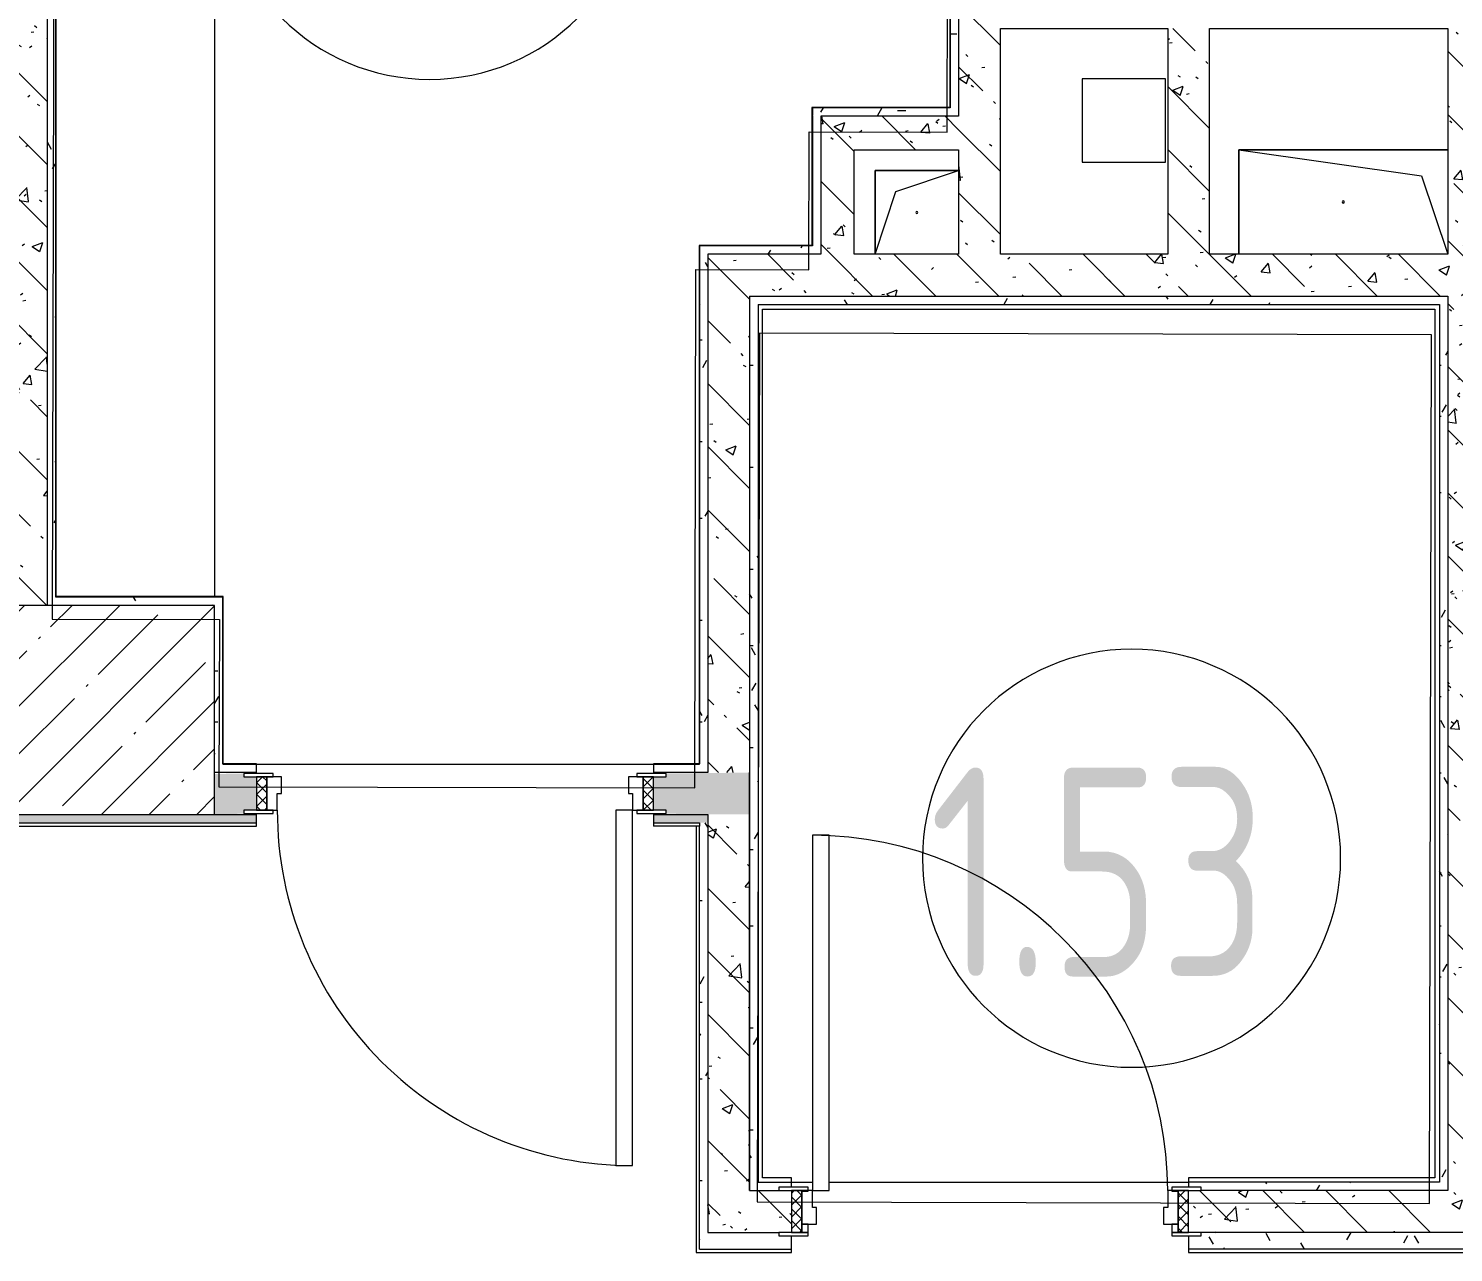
# Model space of a CAD drawing. Header units: millimetres. Extents: x -1113 to 415037, y -3642 to 354837.
# Drawn here: x 80770 to 84178, y 21516 to 24444 of the extents above; entities that cross this region are included whole.
import ezdxf

# ---------------------------------------------------------------- set-up
doc = ezdxf.new("R2010")
doc.units = ezdxf.units.MM
for name, color, linetype, lineweight in [('A-AREA-BNDY', 7, 'Continuous', 5), ('A-AREA-IDEN', 7, 'Continuous', 9), ('A-DOOR-2', 7, 'Continuous', 5), ('A-DOOR-FRAM-2', 7, 'Continuous', 5), ('A-FLOR', 7, 'Continuous', 9), ('A-GENM', 7, 'Continuous', 9), ('A-WALL', 7, 'Continuous', 5), ('I-WALL', 7, 'Continuous', 5), ('S-COLS', 7, 'Continuous', 9), ('S-COLS-1', 7, 'Continuous', 5)]:
    doc.layers.add(name, color=color, linetype=linetype, lineweight=lineweight)
for name, color, linetype, lineweight, true_color in [('A-DOOR-1', 7, 'Continuous', 5, 0xc0c0c0), ('A-DOOR-FRAM-1', 7, 'Continuous', 5, 0xc0c0c0), ('A-WALL-1', 9, 'Continuous', 5, 0x808080), ('A-WALL-FNSH-1', 9, 'Continuous', 5, 0x808080)]:
    doc.layers.add(name, color=color, linetype=linetype, lineweight=lineweight, true_color=true_color)
doc.styles.add('СПДС', font='ГОСТ тип А.ttf', dxfattribs={"width": 0.9})
pattern_1 = [(135, (1826.41, 114.685), (-14.14214, -14.14214), []), (225, (1826.41, 114.685), (14.14214, -14.14214), [])]
pattern_2 = [(45, (-296.384, 114.685), (-14.1421, 14.1421), []), (135, (-296.384, 114.685), (-14.1421, -14.1421), [])]
pattern_3 = [(135, (64.7, -136.06), (-150.8683, -150.8683), [213.36, -35.56, 7.112, -35.56]), (135, (64.7, 14.71), (-150.8683, -150.8683), []), (50, (64.7, -136.06), (255.05767, -22.3145), [26.67, -293.37]), (355, (64.7, -136.06), (-49.3404, 267.47914), [21.336, -234.696]), (100.451, (85.96, -137.92), (205.7195, 245.16356), [22.666, -249.326]), (46.184, (64.7, -64.94), (379.511, -58.86), [40.005, -440.055]), (96.636, (96.33, -69.85), (332.3634, 346.3991), [33.999, -373.989]), (351.184, (64.7, -64.94), (332.3669, 346.3953), [32.004, -352.044]), (21, (100.26, -82.72), (212.26017, -143.1711), [26.67, -293.37]), (326, (100.26, -82.72), (86.5224, 257.8632), [21.336, -234.696]), (71.451, (117.95, -94.65), (298.78395, 114.6901), [22.666, -249.326]), (37.5, (64.7, -136.06), (4.32385, 118.37751), [6.706, -225.146, 6.706, -231.546, -235.585]), (37.5, (64.7, -136.06), (4.32385, 118.37751), [-470.103, 6.706, -228.879]), (7.5, (64.7, -136.06), (93.54758, 140.2533), [6.706, -129.134, 6.706, -219.812, -89.789]), (7.5, (64.7, -136.06), (93.54758, 140.2533), [-362.356, 6.706, -83.083]), (327.5, (-14.6, -136.06), (189.82734, -8.02019), [6.706, -82.194, 6.706, -270.662, -368.046]), (327.5, (-14.6, -136.06), (189.82734, -8.02019), [-366.268, 6.706, -361.34]), (317.5, (-50.16, -136.06), (207.38114, 35.59764), [6.706, -108.864, 6.706, -177.495, -261.366]), (317.5, (-50.16, -136.06), (207.38114, 35.59764), [-299.771, 6.706, -254.66])]
pattern_4 = [(0, (64.7, -136.06), (243.84, 60.96), [20.117, -162.763, 20.117, -162.763, -975.36]), (0, (64.7, -136.06), (243.84, 60.96), [-365.76, 20.117, -345.643, 20.117, -162.763, -426.72]), (0, (64.7, -136.06), (243.84, 60.96), [-914.4, 20.117, -101.803, 20.117, -284.683]), (120, (156.14, -105.58), (-174.71291, 180.691634), [20.117, -162.763, 20.117, -162.763, -975.36]), (120, (156.14, -105.58), (-174.71291, 180.691634), [-365.76, 20.117, -345.643, 20.117, -162.763, -426.72]), (120, (156.14, -105.58), (-174.71291, 180.691634), [-914.4, 20.117, -101.803, 20.117, -284.683]), (240, (186.62, 16.34), (-69.12709, -241.651634), [20.117, -162.763, 20.117, -162.763, -975.36]), (240, (186.62, 16.34), (-69.12709, -241.651634), [-365.76, 20.117, -345.643, 20.117, -162.763, -426.72]), (240, (186.62, 16.34), (-69.12709, -241.651634), [-914.4, 20.117, -101.803, 20.117, -284.683])]

# ---------------------------------------------------------------- blocks, each defined once
blk = doc.blocks.new('110_Дверь_СКБ_1Ст_Внутренняя1 - Д-9_ ДОО_Дв_950x2100h_Цеха_ ПУИ_ Помещение персонала_ Моечные_ Тамбур-18976848-Объем проектирования 1 этажа')
at = {"layer": 'A-DOOR-2'}
h = blk.add_hatch(dxfattribs=at)
h.set_pattern_fill('FP_48', color=256, style=0, pattern_type=2)
h.set_pattern_definition(pattern_1)
h.paths.add_polyline_path([(462.5, 40), (462.5, -40), (487.5, -40), (487.5, 40)])
at = {"layer": 'A-DOOR-FRAM-2'}
h = blk.add_hatch(dxfattribs=at)
h.set_pattern_fill('FP_49', color=256, style=0, pattern_type=2)
h.set_pattern_definition(pattern_2)
h.paths.add_polyline_path([(-462.5, 40), (-462.2, -40), (-437.5, -40), (-437.5, 40), (-462.2, 40)])
at = {"layer": 'A-DOOR-1'}
for p, q in [((-412.5, 890), (-412.5, 40)), ((-372.5, 890), (-412.5, 890)), ((-372.5, 40), (-372.5, 890)), ((-422.5, 48), (-492.5, 48)), ((-492.5, 48), (-492.5, 40)), ((-492.5, 40), (-437.5, 40)), ((-437.5, 40), (-422.5, 40)), ((-422.5, 40), (-422.5, 48)), ((-412.5, 40), (-372.5, 40)), ((517.5, 48), (447.5, 48)), ((447.5, 48), (447.5, 40)), ((447.5, 40), (462.5, 40)), ((462.5, 40), (517.5, 40)), ((517.5, 40), (517.5, 48)), ((-492.5, -40), (-492.5, -48)), ((-437.5, -40), (-492.5, -40)), ((-492.5, -48), (-422.5, -48)), ((-422.5, -40), (-437.5, -40)), ((-422.5, -48), (-422.5, -40)), ((462.5, -40), (447.5, -40)), ((447.5, -40), (447.5, -48)), ((447.5, -48), (517.5, -48)), ((517.5, -40), (462.5, -40)), ((517.5, -48), (517.5, -40))]:
    blk.add_line(p, q, dxfattribs=at)
blk.add_arc((-412.5, 40), 850, 360, 90, dxfattribs=at)
at = {"layer": 'A-DOOR-FRAM-1'}
for p, q in [((-437.5, 40), (-462.5, 40)), ((-462.5, 40), (-462.5, -40)), ((-412.5, 40), (-437.5, 40)), ((-437.5, 40), (-437.5, -40)), ((-437.5, -40), (-437.5, 40)), ((-412.5, 0), (-412.5, 40)), ((437.5, 40), (437.5, 0)), ((462.5, 40), (437.5, 40)), ((462.5, -40), (462.5, 40)), ((487.5, 40), (462.5, 40)), ((462.5, 40), (462.5, -40)), ((487.5, -40), (487.5, 40)), ((-402.5, 0), (-412.5, 0)), ((-402.5, -40), (-402.5, 0)), ((437.5, 0), (427.5, 0)), ((427.5, 0), (427.5, -40)), ((-462.5, -40), (-437.5, -40)), ((-437.5, -40), (-402.5, -40)), ((427.5, -40), (462.5, -40)), ((462.5, -40), (487.5, -40))]:
    blk.add_line(p, q, dxfattribs=at)
blk = doc.blocks.new('110_Дверь_СКБ_1Ст_Внутренняя1 - Д-7_п__950x2100h_Туалет-32105350-Объем проектирования 1 этажа')
at = {"layer": 'A-DOOR-2'}
h = blk.add_hatch(dxfattribs=at)
h.set_pattern_fill('FP_48', color=256, style=0, pattern_type=2)
h.set_pattern_definition(pattern_1)
h.paths.add_polyline_path([(463.3, -50), (487.5, -50), (487.5, 50), (462.5, 49.2), (462.5, -50)])
at = {"layer": 'A-DOOR-FRAM-2'}
h = blk.add_hatch(dxfattribs=at)
h.set_pattern_fill('FP_49', color=256, style=0, pattern_type=2)
h.set_pattern_definition(pattern_2)
h.paths.add_polyline_path([(-437.5, -50), (-437.5, 50), (-462.5, 50), (-462.5, -50)])
at = {"layer": 'A-DOOR-1'}
for p, q in [((-412.5, 900), (-412.5, 50)), ((-372.5, 900), (-412.5, 900)), ((-372.5, 50), (-372.5, 900)), ((-412.5, 50), (-372.5, 50))]:
    blk.add_line(p, q, dxfattribs=at)
blk.add_arc((-412.5, 50), 850, 360, 90, dxfattribs=at)
at = {"layer": 'A-DOOR-FRAM-1'}
for p, q in [((-422.5, 58), (-492.5, 58)), ((-492.5, 58), (-492.5, 50)), ((-492.5, 50), (-422.5, 50)), ((-437.5, 50), (-462.5, 50)), ((-462.5, 50), (-462.5, -50)), ((-412.5, 50), (-437.5, 50)), ((-437.5, 50), (-437.5, -30)), ((-437.5, -50), (-437.5, 50)), ((-422.5, 50), (-437.5, 50)), ((-437.5, 50), (-437.5, 49)), ((-437.5, 49), (-422.5, 49)), ((-422.5, 50), (-422.5, 58)), ((-422.5, 49), (-422.5, 50)), ((-412.5, 10), (-412.5, 50)), ((437.5, 50), (437.5, 10)), ((462.5, 50), (437.5, 50)), ((517.5, 58), (447.5, 58)), ((447.5, 58), (447.5, 50)), ((462.5, 50), (447.5, 50)), ((447.5, 50), (447.5, 49)), ((447.5, 50), (517.5, 50)), ((447.5, 49), (462.5, 49)), ((462.5, -30), (462.5, 50)), ((487.5, 50), (462.5, 50)), ((462.5, 50), (462.5, -50)), ((462.5, 49), (462.5, 50)), ((487.5, -50), (487.5, 50)), ((517.5, 50), (517.5, 58)), ((-402.5, 10), (-412.5, 10)), ((-402.5, -30), (-402.5, 10)), ((437.5, 10), (427.5, 10)), ((427.5, 10), (427.5, -30)), ((-437.5, -30), (-402.5, -30)), ((-422.5, -30), (-437.5, -30)), ((-437.5, -30), (-437.5, -50)), ((-422.5, -50), (-422.5, -30)), ((427.5, -30), (462.5, -30)), ((462.5, -30), (447.5, -30)), ((447.5, -30), (447.5, -50)), ((462.5, -50), (462.5, -30)), ((-422.5, -50), (-492.5, -50)), ((-492.5, -50), (-492.5, -58)), ((-492.5, -58), (-422.5, -58)), ((-462.5, -50), (-437.5, -50)), ((-437.5, -50), (-422.5, -50)), ((-422.5, -58), (-422.5, -50)), ((447.5, -50), (462.5, -50)), ((517.5, -50), (447.5, -50)), ((447.5, -50), (447.5, -58)), ((447.5, -58), (517.5, -58)), ((462.5, -50), (487.5, -50)), ((517.5, -58), (517.5, -50))]:
    blk.add_line(p, q, dxfattribs=at)
blk = doc.blocks.new('GM_Отверстие прямоугольное _в плите_ - Отверстие-V129-Объем проектирования 1 этажа')
at = {"layer": 'A-GENM'}
for p, q in [((-125, -250), (-125, 250)), ((-125, 250), (-125, -250)), ((-62.5, 187.5), (125, 250)), ((-125, -250), (-62.5, 187.5)), ((125, -250), (-125, -250)), ((-125, -250), (125, -250))]:
    blk.add_line(p, q, dxfattribs=at)
for start, end in [(360, 180), (180, 360)]:
    blk.add_arc((0, 0), 2.5, start, end, dxfattribs=at)
blk = doc.blocks.new('BSC_Колонна _Прямоугольная - 500х500-V136-Объем проектирования 1 этажа')
at = {"layer": 'S-COLS-1'}
h = blk.add_hatch(dxfattribs=at)
h.set_pattern_fill('FP_138', color=256, style=0, pattern_type=2)
h.set_pattern_definition([(45, (-80900, -22950), (-114.04925, 114.04925), []), (45, (-80785.95, -22950), (-114.04925, 114.04925), [201.613, -40.323, 6.706, -33.617])])
h.paths.add_polyline_path([(202.8, -250), (250, -250), (250, 250), (-250, 250), (-250, -250), (-26, -250)])
for p, q in [((250, 250), (-250, 250)), ((-250, 250), (-250, -250)), ((250, -250), (250, 250)), ((-250, -250), (250, -250))]:
    blk.add_line(p, q, dxfattribs=at)
blk = doc.blocks.new('GM_Отверстие прямоугольное _в плите_ - Отверстие-V161-Объем проектирования 1 этажа')
at = {"layer": 'A-GENM'}
for p, q in [((-100, -100), (-100, 100)), ((-100, 100), (100, 100)), ((100, 100), (-100, 100)), ((-100, 100), (-100, -100)), ((-50, 50), (100, 100)), ((-100, -100), (-50, 50))]:
    blk.add_line(p, q, dxfattribs=at)
for start, end in [(360, 180), (180, 360)]:
    blk.add_arc((0, 0), 2.5, start, end, dxfattribs=at)
blk = doc.blocks.new('Марка_Помещения - Номер-25198446-Объем проектирования 1 этажа')
at = {"layer": 'A-AREA-IDEN'}
for start, end in [(360, 180), (180, 360)]:
    blk.add_arc((0, 0), 2.5, start, end, dxfattribs=at)

msp = doc.modelspace()

# ---------------------------------------------------------------- hatches: boundary and pattern name
at = {"layer": 'I-WALL'}
h = msp.add_hatch(dxfattribs=at)
h.set_pattern_fill('FP_41', color=256, style=0, pattern_type=2)
h.set_pattern_definition(pattern_3)
h.paths.add_polyline_path([(83094.7, 23803.9), (83094.7, 25713.9), (82994.7, 25713.9), (82994.7, 23803.9)])
h.paths.add_polyline_path([(82994.7, 26663.9), (83094.7, 26663.9), (83094.7, 26743.9), (82994.7, 26743.9), (82994.7, 26693.9)])
h = msp.add_hatch(dxfattribs=at)
h.set_pattern_fill('FP_41', color=256, style=0, pattern_type=2)
h.set_pattern_definition(pattern_3)
h.paths.add_polyline_path([(84264.7, 21663.9), (84264.7, 26743.9), (84164.7, 26743.9), (84164.7, 21663.9)])
h = msp.add_hatch(dxfattribs=at)
h.set_pattern_fill('FP_191', color=256, style=0, pattern_type=2)
h.set_pattern_definition(pattern_4)
h.paths.add_polyline_path([(82994.7, 24233.9), (82994.7, 25683.9), (82986.7, 25683.9), (82986.7, 25753.9), (82994.7, 25753.9), (82994.7, 25813.9), (82974.7, 25813.9), (82974.7, 24233.9)])
h.paths.add_polyline_path([(82994.7, 26563.9), (82993.5, 26573.9), (82974.7, 26573.9), (82974.7, 26563.9)])
h.paths.add_polyline_path([(82994.7, 26613.9), (82994.7, 26623.9), (82986.7, 26623.9), (82986.7, 26693.9), (82994.7, 26693.9), (82994.7, 26723.9), (82974.7, 26723.9), (82974.7, 26613.9), (82988.5, 26613.9)])
h = msp.add_hatch(dxfattribs=at)
h.set_pattern_fill('FP_41', color=256, style=0, pattern_type=2)
h.set_pattern_definition(pattern_3)
h.paths.add_polyline_path([(80814.7, 23063.9), (80814.7, 26463.9), (80714.7, 26463.9), (80714.7, 23063.9)])
h = msp.add_hatch(dxfattribs=at)
h.set_pattern_fill('FP_191', color=256, style=0, pattern_type=2)
h.set_pattern_definition(pattern_4)
h.paths.add_polyline_path([(80834.7, 23083.9), (80834.7, 26392.9), (80814.7, 26393.9), (80814.7, 23083.9)])
h = msp.add_hatch(dxfattribs=at)
h.set_pattern_fill('FP_41', color=256, style=0, pattern_type=2)
h.set_pattern_definition(pattern_3)
h.paths.add_polyline_path([(83539.3, 23903.9), (83594.7, 23903.9), (83594.7, 24443.9), (83494.7, 24443.9), (83494.7, 23903.9)])
h = msp.add_hatch(dxfattribs=at)
h.set_pattern_fill('FP_191', color=256, style=0, pattern_type=2)
h.set_pattern_definition(pattern_4)
h.paths.add_polyline_path([(82962.7, 24233.9), (82974.6, 24236.2), (82973.7, 24253.9), (82644.7, 24253.9), (82644.7, 24233.9), (82780.2, 24233.9)])
h = msp.add_hatch(dxfattribs=at)
h.set_pattern_fill('FP_41', color=256, style=0, pattern_type=2)
h.set_pattern_definition(pattern_3)
h.paths.add_polyline_path([(82728.8, 23903.9), (82744.7, 23903.9), (82744.7, 24233.9), (82664.7, 24233.9), (82664.7, 23903.9)])
h = msp.add_hatch(dxfattribs=at)
h.set_pattern_fill('FP_41', color=256, style=0, pattern_type=2)
h.set_pattern_definition(pattern_3)
h.paths.add_polyline_path([(82780.2, 24153.9), (82994.7, 24153.9), (82994.7, 24233.9), (82744.7, 24233.9), (82744.7, 24153.9)])
h = msp.add_hatch(dxfattribs=at)
h.set_pattern_fill('FP_191', color=256, style=0, pattern_type=2)
h.set_pattern_definition(pattern_4)
h.paths.add_polyline_path([(82394.7, 23903.9), (82644.7, 23903.9), (82644.7, 23923.9), (82374.7, 23923.9), (82374.7, 23903.9), (82381.9, 23903.9)])
h = msp.add_hatch(dxfattribs=at)
h.set_pattern_fill('FP_191', color=256, style=0, pattern_type=2)
h.set_pattern_definition(pattern_4)
h.paths.add_polyline_path([(82394.7, 22663.9), (82394.7, 23903.9), (82374.7, 23903.9), (82375.7, 22683.9)])
h.paths.add_polyline_path([(82374.7, 22663.9), (82394.7, 22663.9), (82374.7, 22683.9)])
h = msp.add_hatch(dxfattribs=at)
h.set_pattern_fill('FP_41', color=256, style=0, pattern_type=2)
h.set_pattern_definition(pattern_3)
h.paths.add_polyline_path([(82994.7, 23803.9), (82994.7, 23903.9), (82394.7, 23903.9), (82394.7, 23803.9), (82854.5, 23803.9)])
h = msp.add_hatch(dxfattribs=at)
h.set_pattern_fill('FP_41', color=256, style=0, pattern_type=2)
h.set_pattern_definition(pattern_3)
h.paths.add_polyline_path([(83373.2, 23803.9), (84164.7, 23803.9), (84164.7, 23903.9), (83094.7, 23903.9), (83094.7, 23803.9), (83296, 23803.9)])
h = msp.add_hatch(dxfattribs=at)
h.set_pattern_fill('FP_41', color=256, style=0, pattern_type=2)
h.set_pattern_definition(pattern_3)
h.paths.add_polyline_path([(82494.7, 22663.9), (82494.7, 23803.9), (82394.7, 23803.9), (82394.7, 22663.9)])
h = msp.add_hatch(dxfattribs=at)
h.set_pattern_fill('FP_191', color=256, style=0, pattern_type=2)
h.set_pattern_definition(pattern_4)
h.paths.add_polyline_path([(82644.7, 23783.9), (84144.7, 23783.9), (84144.4, 23803.9), (82494.7, 23803.9), (82494.7, 23783.9), (82568.5, 23783.9)])
h = msp.add_hatch(dxfattribs=at)
h.set_pattern_fill('FP_191', color=256, style=0, pattern_type=2)
h.set_pattern_definition(pattern_4)
h.paths.add_polyline_path([(84144.7, 21683.9), (84164.7, 21683.9), (84164.7, 23803.9), (84144.7, 23803.9), (84144.7, 21694.9)])
h = msp.add_hatch(dxfattribs=at)
h.set_pattern_fill('FP_191', color=256, style=0, pattern_type=2)
h.set_pattern_definition(pattern_4)
h.paths.add_polyline_path([(82494.7, 21663.9), (82514.7, 21663.9), (82514.7, 23783.9), (82494.7, 23783.9), (82494.7, 22116.3)])
h = msp.add_hatch(dxfattribs=at)
h.set_pattern_fill('FP_191', color=256, style=0, pattern_type=2)
h.set_pattern_definition(pattern_4)
h.paths.add_polyline_path([(80814.7, 23063.9), (81214.7, 23063.9), (81214.7, 23083.9), (80834.7, 23083)])
h.paths.add_polyline_path([(80814.7, 23063.9), (80834.7, 23083.9), (80814.7, 23083.9)])
h = msp.add_hatch(dxfattribs=at)
h.set_pattern_fill('FP_191', color=256, style=0, pattern_type=2)
h.set_pattern_definition(pattern_4)
h.paths.add_polyline_path([(81232.9, 22683.9), (81234.7, 22684.2), (81232.9, 23083.9), (81214.7, 23083.9), (81214.7, 22683.9)])
h = msp.add_hatch(dxfattribs=at)
h.set_pattern_fill('FP_41', color=256, style=0, pattern_type=2)
h.set_pattern_definition(pattern_3)
h.paths.add_polyline_path([(82394.7, 22563.9), (82494.7, 22563.9), (82494.7, 22663.9), (82294.7, 22661.9), (82294.7, 22653.9), (82264.7, 22653.9), (82264.7, 22573.9), (82294.7, 22573.9), (82294.7, 22565.9), (82374.7, 22563.9)])
h.paths.add_polyline_path([(78764.5, 22563.9), (80714.7, 22563.9), (80714.7, 22663.9), (78514.7, 22663.9), (78514.7, 22563.9), (78544.7, 22563.9)])
h.paths.add_polyline_path([(81232.9, 22563.9), (81284.7, 22565.9), (81284.7, 22573.9), (81314.7, 22573.9), (81314.7, 22653.9), (81284.7, 22653.9), (81284.7, 22661.9), (81214.7, 22660.4), (81214.7, 22563.9)])
h.paths.add_polyline_path([(77384.7, 22563.9), (77414.7, 22563.9), (77414.7, 22663.9), (77314.7, 22663.9), (77314.7, 22563.9), (77344.5, 22563.9)])
h.paths.add_polyline_path([(76233.5, 22563.9), (76814.7, 22563.9), (76814.7, 22663.9), (75809.5, 22663.9), (75809.5, 22563.9), (76075.2, 22563.9)])
h.paths.add_polyline_path([(74124.7, 22563.9), (74709.5, 22563.9), (74709.5, 22663.9), (74104.7, 22663.9), (74104.7, 22563.9)])
h.paths.add_polyline_path([(73604.7, 22563.9), (73604.7, 22663.9), (70874.7, 22663.9), (70874.7, 22563.9), (73584.7, 22563.9)])
h.paths.add_polyline_path([(70304.7, 22563.9), (70374.7, 22563.9), (70374.7, 22663.9), (70274.7, 22663.9), (70274.7, 22563.9)])
h.paths.add_polyline_path([(69174.7, 22563.9), (69174.7, 22663.9), (68374.7, 22663.9), (68374.7, 22563.9), (69149.7, 22563.9)])
h = msp.add_hatch(dxfattribs=at)
h.set_pattern_fill('FP_191', color=256, style=0, pattern_type=2)
h.set_pattern_definition(pattern_4)
h.paths.add_polyline_path([(82394.7, 22543.9), (82394.7, 22563.9), (82264.7, 22563.9), (82264.7, 22543.9), (82374.7, 22543.9)])
h.paths.add_polyline_path([(81140.3, 22543.9), (81314.7, 22543.9), (81314.7, 22563.9), (78544.7, 22563.7), (78544.7, 22555.9), (78514.7, 22555.9), (78514.7, 22543.9), (80912, 22543.9)])
h.paths.add_polyline_path([(76814.7, 22543.9), (77414.7, 22543.9), (77414.7, 22555.9), (77384.7, 22555.9), (77384.7, 22563.9), (75839.5, 22563.6), (75839.5, 22555.9), (75809.5, 22555.9), (75809.5, 22543.9), (76314.7, 22543.9)])
h.paths.add_polyline_path([(74124.7, 22543.9), (74709.5, 22543.9), (74709.5, 22555.9), (74679.5, 22555.9), (74679.5, 22563.9), (70304.7, 22563.8), (70304.7, 22555.9), (70274.7, 22555.9), (70274.7, 22543.9), (74104.7, 22543.9)])
h.paths.add_polyline_path([(69149.7, 22543.9), (69174.7, 22543.9), (69174.7, 22555.9), (69144.7, 22555.9), (69144.7, 22563.9), (68374.7, 22563.9), (68374.7, 22543.9), (69144.7, 22543.9)])
h = msp.add_hatch(dxfattribs=at)
h.set_pattern_fill('FP_191', color=256, style=0, pattern_type=2)
h.set_pattern_definition(pattern_4)
h.paths.add_polyline_path([(82374.7, 21523.9), (82394.7, 21523.9), (82394.7, 22543.9), (82374.7, 22543.9), (82374.7, 21586.3)])
h = msp.add_hatch(dxfattribs=at)
h.set_pattern_fill('FP_41', color=256, style=0, pattern_type=2)
h.set_pattern_definition(pattern_3)
h.paths.add_polyline_path([(82394.7, 21663.9), (82494.7, 21663.9), (82494.7, 22563.9), (82394.7, 22563.9), (82394.7, 22116.3)])
h = msp.add_hatch(dxfattribs=at)
h.set_pattern_fill('FP_191', color=256, style=0, pattern_type=2)
h.set_pattern_definition(pattern_4)
h.paths.add_polyline_path([(84164.7, 21663.9), (84164.7, 21683.9), (83544.7, 21683.9), (83544.7, 21671.9), (83574.7, 21671.9), (83574.7, 21663.9), (84144.7, 21663.9)])
h.paths.add_polyline_path([(82514.7, 21663.9), (82564.7, 21663.9), (82564.7, 21671.9), (82594.7, 21671.9), (82594.7, 21683.9), (82514.7, 21683.9)])
h = msp.add_hatch(dxfattribs=at)
h.set_pattern_fill('FP_41', color=256, style=0, pattern_type=2)
h.set_pattern_definition(pattern_3)
h.paths.add_polyline_path([(84264.7, 21563.9), (84544.7, 21563.9), (84544.7, 21663.9), (83544.7, 21663.9), (83546, 21563.9), (84164.7, 21563.9)])
h.paths.add_polyline_path([(82564.7, 21563.9), (82594.7, 21563.9), (82594.7, 21663.9), (82394.7, 21663.9), (82394.7, 21563.9)])
h = msp.add_hatch(dxfattribs=at)
h.set_pattern_fill('FP_191', color=256, style=0, pattern_type=2)
h.set_pattern_definition(pattern_4)
h.paths.add_polyline_path([(84327.5, 21523.9), (84814.7, 21523.9), (84814.7, 21563.9), (83574.7, 21563.5), (83574.7, 21555.9), (83544.7, 21555.9), (83544.7, 21523.9), (84271, 21523.9)])
h.paths.add_polyline_path([(82394.7, 21523.9), (82594.7, 21523.9), (82594.7, 21555.9), (82564.7, 21555.9), (82564.7, 21563.9), (82394.7, 21563.9)])

# ---------------------------------------------------------------- linework, layer by layer
at = {"layer": 'A-AREA-BNDY', "flags": 128}
for points in [[(82967, 24195.8), (82972.8, 26663.8), (81484.8, 26667.3), (81484, 26337.3), (80834, 26338.8), (80826.3, 23030.8), (81226.3, 23029.9), (81225.3, 22629.9), (82363.3, 22627.2), (82366.2, 23867.2), (82636.2, 23866.6), (82637, 24196.6)], [(84125.9, 23711.1), (82517.9, 23714.8), (82513, 21636.8), (84121, 21633.1)]]:
    msp.add_lwpolyline(points, close=True, dxfattribs=at)
at = {"layer": 'A-FLOR'}
for p, q in [((82974.7, 26573.9), (82974.7, 24253.9)), ((80834.7, 23083.9), (80834.7, 26388.9)), ((81214.7, 26388.9), (81214.7, 23083.9)), ((83489.8, 24323.9), (83289.8, 24323.9)), ((83289.8, 24323.9), (83289.8, 24123.9)), ((83489.8, 24123.9), (83489.8, 24323.9)), ((82973.7, 24253.9), (82644.7, 24253.9)), ((82644.7, 24253.9), (82644.7, 24236.2)), ((82644.7, 24233.9), (82644.7, 23924.9)), ((83289.8, 24123.9), (83489.8, 24123.9)), ((82644.7, 23923.9), (82374.7, 23923.9)), ((82374.7, 23923.9), (82374.7, 22684.9)), ((81232.9, 23083.9), (80835.7, 23083.9)), ((81234.7, 22683.9), (81234.7, 23083.9)), ((81235.7, 22683.9), (82374.7, 22683.9)), ((81314.7, 22663.9), (81314.7, 22683.9)), ((82264.7, 22683.9), (82264.7, 22663.9)), ((81314.7, 22543.9), (81314.7, 22563.9)), ((82264.7, 22563.9), (82264.7, 22543.9)), ((82594.7, 21683.9), (82644.7, 21683.9)), ((82684.7, 21683.9), (83544.7, 21683.9)), ((83544.7, 21683.9), (83544.7, 21671.9)), ((82594.7, 21523.9), (82594.7, 21555.9)), ((83544.7, 21555.9), (83544.7, 21523.9))]:
    msp.add_line(p, q, dxfattribs=at)
at = {"layer": 'A-WALL'}
for p, q in [((82974.7, 24253.9), (82973.7, 24253.9)), ((82644.7, 23924.9), (82644.7, 23923.9)), ((82514.7, 23783.9), (84144.7, 23783.9)), ((82514.7, 23783.9), (82514.7, 21683.9)), ((84144.7, 23783.9), (84144.7, 21683.9)), ((81235.7, 22683.9), (81234.7, 22683.9)), ((82374.7, 22683.9), (82374.7, 22684.9)), ((82264.7, 22543.9), (82374.7, 22543.9)), ((82514.7, 21683.9), (82594.7, 21683.9)), ((84144.7, 21683.9), (83544.7, 21683.9)), ((82494.7, 21663.9), (82564.7, 21663.9)), ((84164.7, 21663.9), (83574.7, 21663.9))]:
    msp.add_line(p, q, dxfattribs=at)
at = {"layer": 'A-WALL-1'}
for p, q in [((80814.7, 26463.9), (80814.7, 23063.9)), ((82994.7, 25683.9), (82994.7, 24233.9)), ((83094.7, 23903.9), (83094.7, 24443.9)), ((83094.7, 24443.9), (83494.7, 24443.9)), ((83494.7, 24443.9), (83494.7, 23903.9)), ((83594.7, 24443.9), (84164.7, 24443.9)), ((83594.7, 23903.9), (83594.7, 24443.9)), ((84164.7, 24443.9), (84164.7, 23903.9)), ((82994.7, 24233.9), (82664.7, 24233.9)), ((82664.7, 24233.9), (82664.7, 23903.9)), ((82744.7, 24153.9), (82994.7, 24153.9)), ((82744.7, 23903.9), (82744.7, 24153.9)), ((82994.7, 24153.9), (82994.7, 23903.9)), ((82664.7, 23903.9), (82394.7, 23903.9)), ((82394.7, 23903.9), (82394.7, 22663.9)), ((82994.7, 23903.9), (82744.7, 23903.9)), ((83494.7, 23903.9), (83094.7, 23903.9)), ((84164.7, 23903.9), (83594.7, 23903.9)), ((82494.7, 23803.9), (84164.7, 23803.9)), ((82494.7, 23803.9), (82494.7, 21663.9)), ((84164.7, 23803.9), (84164.7, 21663.9)), ((80835.7, 23083.9), (80834.7, 23083.9)), ((81314.7, 22663.9), (81214.7, 22663.9)), ((82394.7, 22663.9), (82264.7, 22663.9)), ((82494.7, 21663.9), (82494.7, 22663.9)), ((78514.7, 22543.9), (81314.7, 22543.9)), ((81214.7, 22563.9), (81314.7, 22563.9)), ((82264.7, 22563.9), (82394.7, 22563.9)), ((82374.7, 22543.9), (82374.7, 22535.9)), ((82394.7, 22563.9), (82394.7, 21563.9)), ((82594.7, 21671.9), (82594.7, 21683.9)), ((82394.7, 21563.9), (82564.7, 21563.9)), ((84814.7, 21563.9), (83574.7, 21563.9)), ((82374.7, 21523.9), (82594.7, 21523.9))]:
    msp.add_line(p, q, dxfattribs=at)
at = {"layer": 'A-WALL-FNSH-1'}
for p, q in [((80835.7, 23084.9), (80835.7, 26392.9)), ((82973.7, 25713.9), (82973.7, 24254.9)), ((82643.7, 24254.9), (82643.7, 23924.9)), ((82973.7, 24254.9), (82643.7, 24254.9)), ((82644.7, 24233.9), (82644.7, 24236.2)), ((82373.7, 23924.9), (82373.7, 22684.9)), ((82643.7, 23924.9), (82373.7, 23924.9)), ((82525.7, 23772.9), (84133.7, 23772.9)), ((82525.7, 21694.9), (82525.7, 23772.9)), ((84133.7, 23772.9), (84133.7, 21694.9)), ((81235.7, 23084.9), (80835.7, 23084.9)), ((81232.9, 23083.9), (81234.7, 23083.9)), ((81235.7, 22684.9), (81235.7, 23084.9)), ((81314.7, 22684.9), (81235.7, 22684.9)), ((81314.7, 22683.9), (81314.7, 22684.9)), ((82373.7, 22684.9), (82264.7, 22684.9)), ((82264.7, 22684.9), (82264.7, 22683.9)), ((78514.7, 22535.9), (81314.7, 22535.9)), ((81314.7, 22535.9), (81314.7, 22543.9)), ((82264.7, 22543.9), (82264.7, 22535.9)), ((82374.7, 22535.9), (82264.7, 22535.9)), ((82366.7, 22535.9), (82366.7, 21515.9)), ((82374.7, 21523.9), (82374.7, 22535.9)), ((82594.7, 21694.9), (82525.7, 21694.9)), ((82594.7, 21683.9), (82594.7, 21694.9)), ((84133.7, 21694.9), (83544.7, 21694.9)), ((83544.7, 21694.9), (83544.7, 21683.9)), ((82366.7, 21515.9), (82594.7, 21515.9)), ((82594.7, 21515.9), (82594.7, 21523.9)), ((85394.7, 21523.9), (83544.7, 21523.9)), ((83544.7, 21523.9), (83544.7, 21515.9)), ((83544.7, 21515.9), (85394.7, 21515.9))]:
    msp.add_line(p, q, dxfattribs=at)

# ---------------------------------------------------------------- block references
at = {"layer": 'A-AREA-IDEN', "xscale": 199.9999999999999, "yscale": 199.9999999999999, "zscale": 199.9999999999999}
for p in [(81729.3, 24822.2), (83408.4, 22459)]:
    msp.add_blockref('Марка_Помещения - Номер-25198446-Объем проектирования 1 этажа', p, dxfattribs=at)
at = {"layer": 'A-DOOR-1', "rotation": 180}
msp.add_blockref('110_Дверь_СКБ_1Ст_Внутренняя1 - Д-9_ ДОО_Дв_950x2100h_Цеха_ ПУИ_ Помещение персонала_ Моечные_ Тамбур-18976848-Объем проектирования 1 этажа', (81802.2, 22613.9), dxfattribs=at)
at = {"layer": 'A-DOOR-1'}
msp.add_blockref('110_Дверь_СКБ_1Ст_Внутренняя1 - Д-7_п__950x2100h_Туалет-32105350-Объем проектирования 1 этажа', (83057.2, 21613.9), dxfattribs=at)
at = {"layer": 'A-GENM', "rotation": 269.9999999999996}
msp.add_blockref('GM_Отверстие прямоугольное _в плите_ - Отверстие-V129-Объем проектирования 1 этажа', (83914.7, 24028.9), dxfattribs=at)
at = {"layer": 'A-GENM'}
msp.add_blockref('GM_Отверстие прямоугольное _в плите_ - Отверстие-V161-Объем проектирования 1 этажа', (82894.7, 24003.9), dxfattribs=at)
at = {"layer": 'S-COLS'}
msp.add_blockref('BSC_Колонна _Прямоугольная - 500х500-V136-Объем проектирования 1 этажа', (80964.7, 22813.9), dxfattribs=at)

# ---------------------------------------------------------------- texts
at = {"layer": 'A-AREA-IDEN', "insert": (82924.6, 22676.1), "char_height": 500, "width": 1212.151, "attachment_point": 1, "style": 'СПДС'}
msp.add_mtext('1.53', dxfattribs=at)

doc.saveas('drawing.dxf')
